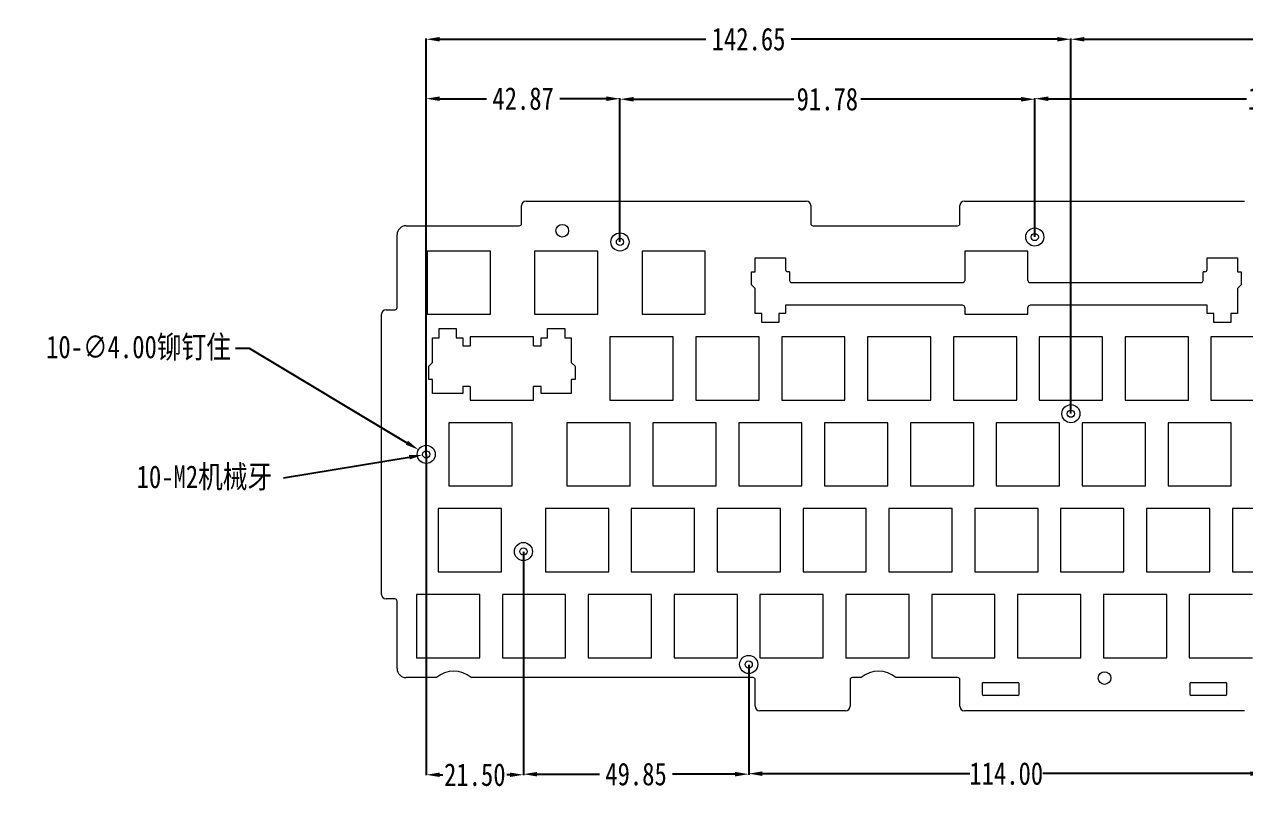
# Model space of a CAD drawing. Header units: inches. Extents: x -353 to 399, y 104 to 477.
# Drawn here: x -353.1 to -83.1, y 302.7 to 472.1 of the extents above; entities that cross this region are included whole.
import ezdxf

# ---------------------------------------------------------------- set-up
doc = ezdxf.new("R2010")
doc.units = ezdxf.units.IN
doc.header["$LTSCALE"] = 2.574606
doc.header["$MEASUREMENT"] = 0
doc.header["$PDMODE"] = 3
doc.header["$PDSIZE"] = 0.3125
doc.layers.get('0').update_dxf_attribs({"linetype": 'CONTINUOUS'})
doc.layers.get('Defpoints').update_dxf_attribs({"linetype": 'CONTINUOUS'})
doc.styles.get("Standard").update_dxf_attribs({"font": 'txt', "width": 0.8})
doc.dimstyles.new('副本 STANDARD', dxfattribs={"dimtxt": 5, "dimasz": 3, "dimexe": 0.125, "dimexo": 0.0625, "dimgap": 0.09, "dimtad": 0, "dimtoh": 1, "dimzin": 4, "dimdsep": 46, "dimtxsty": 'Standard', "dimblk": '_FILLED', "dimcen": 0.09, "dimazin": 1, "dimtp": 0.01, "dimtm": 0.01, "dimtfac": 1, "dimtofl": 0, "dimtmove": 0, "dimatfit": 3, "dimldrblk": '_FILLED', "dimfxl": 1, "dimtolj": 1, "dimtzin": 4, "dimarcsym": 0})

# ---------------------------------------------------------------- blocks, each defined once
blk = doc.blocks.new('_FILLED')
at = {"color": 0, "linetype": 'ByBlock'}
blk.add_solid([(0, 0), (-1, 0.167), (-1, -0.167)], dxfattribs=at)
blk = doc.blocks.new('*D19')
at = {"color": 0, "lineweight": -2, "transparency": 16777216}
for p, q in [((-221.31, 423.99), (-221.31, 455.64)), ((-218.31, 455.52), (-182.84, 455.52)), ((-132.53, 455.52), (-167.99, 455.52)), ((-129.53, 425.09), (-129.53, 455.64))]:
    blk.add_line(p, q, dxfattribs=at)
at = {"layer": 'Defpoints', "color": 0, "transparency": 16777216}
for p in [(-129.53, 455.52), (-221.31, 423.93), (-129.53, 425.03)]:
    blk.add_point(p, dxfattribs=at)
at = {"color": 0, "lineweight": -2, "transparency": 16777216, "xscale": 3, "yscale": 3, "zscale": 3, "rotation": 180}
blk.add_blockref('_FILLED', (-221.31, 455.52), dxfattribs=at)
at = {"color": 0, "lineweight": -2, "transparency": 16777216, "xscale": 3, "yscale": 3, "zscale": 3}
blk.add_blockref('_FILLED', (-129.53, 455.52), dxfattribs=at)
at = {"color": 0, "transparency": 16777216, "insert": (-175.42, 455.52), "char_height": 5, "attachment_point": 5}
blk.add_mtext('\\A1;91.78', dxfattribs=at)
blk = doc.blocks.new('*D20')
at = {"color": 0, "lineweight": -2, "transparency": 16777216}
for p, q in [((-129.53, 425.09), (-129.53, 455.77)), ((-126.53, 455.64), (-82.63, 455.64)), ((-21.89, 455.64), (-65.79, 455.64)), ((-18.89, 422.99), (-18.89, 455.77))]:
    blk.add_line(p, q, dxfattribs=at)
at = {"layer": 'Defpoints', "color": 0, "transparency": 16777216}
for p in [(-18.89, 455.64), (-129.53, 425.03), (-18.89, 422.93)]:
    blk.add_point(p, dxfattribs=at)
at = {"color": 0, "lineweight": -2, "transparency": 16777216, "xscale": 3, "yscale": 3, "zscale": 3, "rotation": 180}
blk.add_blockref('_FILLED', (-129.53, 455.64), dxfattribs=at)
at = {"color": 0, "lineweight": -2, "transparency": 16777216, "xscale": 3, "yscale": 3, "zscale": 3}
blk.add_blockref('_FILLED', (-18.89, 455.64), dxfattribs=at)
at = {"color": 0, "transparency": 16777216, "insert": (-74.21, 455.64), "char_height": 5, "attachment_point": 5}
blk.add_mtext('\\A1;110.63', dxfattribs=at)
blk = doc.blocks.new('*D21')
at = {"color": 0, "lineweight": -2, "transparency": 16777216}
for p, q in [((-295.76, 371.7), (-267.93, 376.31)), ((-264.27, 376.93), (-264.09, 376.93)), ((-264.18, 376.84), (-264.18, 377.02))]:
    blk.add_line(p, q, dxfattribs=at)
at = {"layer": 'Defpoints', "color": 0, "transparency": 16777216}
for p in [(-264.97, 376.8), (-263.39, 377.06)]:
    blk.add_point(p, dxfattribs=at)
at = {"color": 0, "lineweight": -2, "transparency": 16777216, "xscale": 3, "yscale": 3, "zscale": 3, "rotation": 9.393833702540832}
blk.add_blockref('_FILLED', (-264.97, 376.8), dxfattribs=at)
at = {"color": 0, "transparency": 16777216, "insert": (-313.28, 371.7), "char_height": 5, "attachment_point": 5}
blk.add_mtext('\\A1;10-M2{\\fSimSun|b0|i0|c134|p2;机械牙}', dxfattribs=at)
blk = doc.blocks.new('*D22')
at = {"color": 0, "lineweight": -2, "transparency": 16777216}
for p, q in [((-306.36, 400.43), (-303.36, 400.43)), ((-303.36, 400.43), (-268.46, 379.5)), ((-264.27, 376.93), (-264.09, 376.93)), ((-264.18, 376.84), (-264.18, 377.02))]:
    blk.add_line(p, q, dxfattribs=at)
at = {"layer": 'Defpoints', "color": 0, "transparency": 16777216}
for p in [(-265.89, 377.96), (-262.46, 375.9)]:
    blk.add_point(p, dxfattribs=at)
at = {"color": 0, "lineweight": -2, "transparency": 16777216, "xscale": 3, "yscale": 3, "zscale": 3, "rotation": 329.044927680945}
blk.add_blockref('_FILLED', (-265.89, 377.96), dxfattribs=at)
at = {"color": 0, "transparency": 16777216, "insert": (-327.86, 400.43), "char_height": 5, "attachment_point": 5}
blk.add_mtext('\\A1;10-∅4.00{\\fSimSun|b0|i0|c134|p2;铆钉住}', dxfattribs=at)
blk = doc.blocks.new('*D23')
at = {"color": 0, "lineweight": -2, "transparency": 16777216}
for p, q in [((-264.18, 376.99), (-264.18, 455.77)), ((-261.18, 455.64), (-250.83, 455.64)), ((-224.31, 455.64), (-234.65, 455.64)), ((-221.31, 423.99), (-221.31, 455.77))]:
    blk.add_line(p, q, dxfattribs=at)
at = {"layer": 'Defpoints', "color": 0, "transparency": 16777216}
for p in [(-221.31, 455.64), (-221.31, 423.93), (-264.18, 376.93)]:
    blk.add_point(p, dxfattribs=at)
at = {"color": 0, "lineweight": -2, "transparency": 16777216, "xscale": 3, "yscale": 3, "zscale": 3, "rotation": 180}
blk.add_blockref('_FILLED', (-264.18, 455.64), dxfattribs=at)
at = {"color": 0, "lineweight": -2, "transparency": 16777216, "xscale": 3, "yscale": 3, "zscale": 3}
blk.add_blockref('_FILLED', (-221.31, 455.64), dxfattribs=at)
at = {"color": 0, "transparency": 16777216, "insert": (-242.74, 455.64), "char_height": 5, "attachment_point": 5}
blk.add_mtext('\\A1;42.87', dxfattribs=at)
blk = doc.blocks.new('*D25')
at = {"color": 0, "lineweight": -2, "transparency": 16777216}
for p, q in [((-192.83, 330.37), (-192.83, 306.15)), ((-78.83, 330.37), (-78.83, 306.15)), ((-189.83, 306.27), (-143.92, 306.27)), ((-81.83, 306.27), (-127.74, 306.27))]:
    blk.add_line(p, q, dxfattribs=at)
at = {"layer": 'Defpoints', "color": 0, "transparency": 16777216}
for p in [(-192.83, 330.43), (-78.83, 330.43), (-78.83, 306.27)]:
    blk.add_point(p, dxfattribs=at)
at = {"color": 0, "lineweight": -2, "transparency": 16777216, "xscale": 3, "yscale": 3, "zscale": 3, "rotation": 180}
blk.add_blockref('_FILLED', (-192.83, 306.27), dxfattribs=at)
at = {"color": 0, "lineweight": -2, "transparency": 16777216, "xscale": 3, "yscale": 3, "zscale": 3}
blk.add_blockref('_FILLED', (-78.83, 306.27), dxfattribs=at)
at = {"color": 0, "transparency": 16777216, "insert": (-135.83, 306.27), "char_height": 5, "attachment_point": 5}
blk.add_mtext('\\A1;114.00', dxfattribs=at)
blk = doc.blocks.new('*D28')
at = {"color": 0, "lineweight": -2, "transparency": 16777216}
for p, q in [((-242.68, 355.37), (-242.68, 306.02)), ((-192.83, 330.37), (-192.83, 306.02)), ((-239.68, 306.15), (-225.84, 306.15)), ((-195.83, 306.15), (-209.66, 306.15))]:
    blk.add_line(p, q, dxfattribs=at)
at = {"layer": 'Defpoints', "color": 0, "transparency": 16777216}
for p in [(-242.68, 355.43), (-192.83, 330.43), (-242.68, 306.15)]:
    blk.add_point(p, dxfattribs=at)
at = {"color": 0, "lineweight": -2, "transparency": 16777216, "xscale": 3, "yscale": 3, "zscale": 3, "rotation": 180}
blk.add_blockref('_FILLED', (-242.68, 306.15), dxfattribs=at)
at = {"color": 0, "lineweight": -2, "transparency": 16777216, "xscale": 3, "yscale": 3, "zscale": 3}
blk.add_blockref('_FILLED', (-192.83, 306.15), dxfattribs=at)
at = {"color": 0, "transparency": 16777216, "insert": (-217.75, 306.15), "char_height": 5, "attachment_point": 5}
blk.add_mtext('\\A1;49.85', dxfattribs=at)
blk = doc.blocks.new('*D29')
at = {"color": 0, "lineweight": -2, "transparency": 16777216}
for p, q in [((-264.18, 376.87), (-264.18, 305.9)), ((-242.68, 355.37), (-242.68, 305.9)), ((-261.18, 306.02), (-260.52, 306.02)), ((-245.68, 306.02), (-246.34, 306.02))]:
    blk.add_line(p, q, dxfattribs=at)
at = {"layer": 'Defpoints', "color": 0, "transparency": 16777216}
for p in [(-264.18, 376.93), (-242.68, 355.43), (-264.18, 306.02)]:
    blk.add_point(p, dxfattribs=at)
at = {"color": 0, "lineweight": -2, "transparency": 16777216, "xscale": 3, "yscale": 3, "zscale": 3, "rotation": 180}
blk.add_blockref('_FILLED', (-264.18, 306.02), dxfattribs=at)
at = {"color": 0, "lineweight": -2, "transparency": 16777216, "xscale": 3, "yscale": 3, "zscale": 3}
blk.add_blockref('_FILLED', (-242.68, 306.02), dxfattribs=at)
at = {"color": 0, "transparency": 16777216, "insert": (-253.43, 306.02), "char_height": 5, "attachment_point": 5}
blk.add_mtext('\\A1;21.50', dxfattribs=at)
blk = doc.blocks.new('*D30')
at = {"color": 0, "lineweight": -2, "transparency": 16777216}
for p, q in [((-264.18, 376.99), (-264.18, 468.93)), ((-261.18, 468.8), (-202.28, 468.8)), ((-124.53, 468.8), (-183.43, 468.8)), ((-121.53, 385.99), (-121.53, 468.93))]:
    blk.add_line(p, q, dxfattribs=at)
at = {"layer": 'Defpoints', "color": 0, "transparency": 16777216}
for p in [(-264.18, 468.8), (-121.53, 385.93), (-264.18, 376.93)]:
    blk.add_point(p, dxfattribs=at)
at = {"color": 0, "lineweight": -2, "transparency": 16777216, "xscale": 3, "yscale": 3, "zscale": 3, "rotation": 180}
blk.add_blockref('_FILLED', (-264.18, 468.8), dxfattribs=at)
at = {"color": 0, "lineweight": -2, "transparency": 16777216, "xscale": 3, "yscale": 3, "zscale": 3}
blk.add_blockref('_FILLED', (-121.53, 468.8), dxfattribs=at)
at = {"color": 0, "transparency": 16777216, "insert": (-192.85, 468.8), "char_height": 5, "attachment_point": 5}
blk.add_mtext('\\A1;142.65', dxfattribs=at)
blk = doc.blocks.new('*D31')
at = {"color": 0, "lineweight": -2, "transparency": 16777216}
for p, q in [((-121.53, 385.99), (-121.53, 468.93)), ((-118.53, 468.8), (-54.56, 468.8)), ((28.25, 468.8), (-35.72, 468.8)), ((31.25, 387.49), (31.25, 468.93))]:
    blk.add_line(p, q, dxfattribs=at)
at = {"layer": 'Defpoints', "color": 0, "transparency": 16777216}
for p in [(31.25, 468.8), (31.25, 387.43), (-121.53, 385.93)]:
    blk.add_point(p, dxfattribs=at)
at = {"color": 0, "lineweight": -2, "transparency": 16777216, "xscale": 3, "yscale": 3, "zscale": 3, "rotation": 180}
blk.add_blockref('_FILLED', (-121.53, 468.8), dxfattribs=at)
at = {"color": 0, "lineweight": -2, "transparency": 16777216, "xscale": 3, "yscale": 3, "zscale": 3}
blk.add_blockref('_FILLED', (31.25, 468.8), dxfattribs=at)
at = {"color": 0, "transparency": 16777216, "insert": (-45.14, 468.8), "char_height": 5, "attachment_point": 5}
blk.add_mtext('\\A1;152.79', dxfattribs=at)

msp = doc.modelspace()

# ---------------------------------------------------------------- linework, layer by layer
at = {"color": 7, "linetype": 'Continuous', "lineweight": 15}
for p, q in [((-242.087, 432.969), (-180.087, 432.969)), ((-145.087, 432.969), (-83.087, 432.969)), ((-243.087, 428.029), (-243.087, 431.969)), ((-179.087, 431.969), (-179.087, 428.029)), ((-146.087, 428.029), (-146.087, 431.969)), ((-268.627, 427.529), (-243.587, 427.529)), ((-178.587, 427.529), (-146.587, 427.529)), ((-270.627, 409.429), (-270.627, 425.529)), ((-263.957, 421.929), (-263.957, 407.929)), ((-249.957, 421.929), (-263.957, 421.929)), ((-249.957, 407.929), (-249.957, 421.929)), ((-240.192, 421.929), (-240.192, 407.929)), ((-226.192, 421.929), (-240.192, 421.929)), ((-226.192, 407.929), (-226.192, 421.929)), ((-216.427, 421.929), (-216.427, 407.929)), ((-202.427, 421.929), (-216.427, 421.929)), ((-202.427, 407.929), (-202.427, 421.929)), ((-131.022, 421.929), (-145.022, 421.929)), ((-145.022, 421.929), (-145.022, 415.429)), ((-131.022, 415.429), (-131.022, 421.929)), ((-191.372, 420.429), (-184.672, 420.429)), ((-191.372, 417.329), (-191.372, 420.429)), ((-184.672, 420.429), (-184.672, 417.829)), ((-91.372, 420.429), (-84.672, 420.429)), ((-91.372, 417.829), (-91.372, 420.429)), ((-84.672, 420.429), (-84.672, 417.329)), ((-192.197, 417.329), (-191.372, 417.329)), ((-192.197, 414.429), (-192.197, 417.329)), ((-183.772, 417.329), (-184.172, 417.329)), ((-183.772, 417.329), (-183.772, 415.429)), ((-91.872, 417.329), (-92.272, 417.329)), ((-92.272, 415.429), (-92.272, 417.329)), ((-84.672, 417.329), (-83.847, 417.329)), ((-83.847, 417.329), (-83.847, 414.429)), ((-191.372, 413.604), (-192.197, 414.429)), ((-191.372, 408.129), (-191.372, 413.604)), ((-183.272, 414.929), (-145.522, 414.929)), ((-130.522, 414.929), (-92.772, 414.929)), ((-83.847, 414.429), (-84.672, 413.604)), ((-84.672, 413.604), (-84.672, 408.129)), ((-274.067, 345.929), (-274.067, 407.929)), ((-273.067, 408.929), (-271.127, 408.929)), ((-263.957, 407.929), (-249.957, 407.929)), ((-240.192, 407.929), (-226.192, 407.929)), ((-216.427, 407.929), (-202.427, 407.929)), ((-189.922, 408.129), (-191.372, 408.129)), ((-189.922, 406.079), (-189.922, 408.129)), ((-186.122, 408.129), (-186.122, 406.079)), ((-184.672, 408.129), (-186.122, 408.129)), ((-184.672, 409.929), (-184.672, 408.129)), ((-145.522, 409.929), (-184.672, 409.929)), ((-145.022, 409.429), (-145.022, 407.929)), ((-145.022, 407.929), (-131.022, 407.929)), ((-131.022, 407.929), (-131.022, 409.429)), ((-91.372, 409.929), (-130.522, 409.929)), ((-91.372, 408.129), (-91.372, 409.929)), ((-89.922, 408.129), (-91.372, 408.129)), ((-89.922, 406.079), (-89.922, 408.129)), ((-86.122, 408.129), (-86.122, 406.079)), ((-84.672, 408.129), (-86.122, 408.129)), ((-186.122, 406.079), (-189.922, 406.079)), ((-86.122, 406.079), (-89.922, 406.079)), ((-262.777, 402.729), (-261.327, 402.729)), ((-262.777, 397.254), (-262.777, 402.729)), ((-261.327, 404.779), (-257.527, 404.779)), ((-261.327, 402.729), (-261.327, 404.779)), ((-257.527, 404.779), (-257.527, 402.729)), ((-257.527, 402.729), (-256.077, 402.729)), ((-256.077, 402.729), (-256.077, 400.929)), ((-240.427, 402.929), (-254.427, 402.929)), ((-254.427, 402.929), (-254.427, 400.929)), ((-240.427, 400.929), (-240.427, 402.929)), ((-238.777, 400.929), (-238.777, 402.729)), ((-238.777, 402.729), (-237.327, 402.729)), ((-237.327, 404.779), (-233.527, 404.779)), ((-237.327, 402.729), (-237.327, 404.779)), ((-233.527, 404.779), (-233.527, 402.729)), ((-233.527, 402.729), (-232.077, 402.729)), ((-232.077, 402.729), (-232.077, 397.254)), ((-209.522, 402.929), (-223.522, 402.929)), ((-223.522, 402.929), (-223.522, 388.929)), ((-209.522, 388.929), (-209.522, 402.929)), ((-190.522, 402.929), (-204.522, 402.929)), ((-204.522, 402.929), (-204.522, 388.929)), ((-190.522, 388.929), (-190.522, 402.929)), ((-171.522, 402.929), (-185.522, 402.929)), ((-185.522, 402.929), (-185.522, 388.929)), ((-171.522, 388.929), (-171.522, 402.929)), ((-152.522, 402.929), (-166.522, 402.929)), ((-166.522, 402.929), (-166.522, 388.929)), ((-152.522, 388.929), (-152.522, 402.929)), ((-133.522, 402.929), (-147.522, 402.929)), ((-147.522, 402.929), (-147.522, 388.929)), ((-133.522, 388.929), (-133.522, 402.929)), ((-114.522, 402.929), (-128.522, 402.929)), ((-128.522, 402.929), (-128.522, 388.929)), ((-114.522, 388.929), (-114.522, 402.929)), ((-95.522, 402.929), (-109.522, 402.929)), ((-109.522, 402.929), (-109.522, 388.929)), ((-95.522, 388.929), (-95.522, 402.929)), ((-76.522, 402.929), (-90.522, 402.929)), ((-90.522, 402.929), (-90.522, 388.929)), ((-256.077, 400.929), (-254.427, 400.929)), ((-240.427, 400.929), (-238.777, 400.929)), ((-263.602, 396.429), (-262.777, 397.254)), ((-232.077, 397.254), (-231.252, 396.429)), ((-263.602, 393.529), (-263.602, 396.429)), ((-231.252, 396.429), (-231.252, 393.529)), ((-262.777, 393.529), (-263.602, 393.529)), ((-262.777, 390.429), (-262.777, 393.529)), ((-256.077, 391.929), (-256.077, 390.429)), ((-254.427, 391.929), (-256.077, 391.929)), ((-254.427, 391.929), (-254.427, 388.929)), ((-240.427, 388.929), (-240.427, 391.929)), ((-238.777, 391.929), (-240.427, 391.929)), ((-238.777, 390.429), (-238.777, 391.929)), ((-232.077, 393.529), (-232.077, 390.429)), ((-231.252, 393.529), (-232.077, 393.529)), ((-256.077, 390.429), (-262.777, 390.429)), ((-254.427, 388.929), (-240.427, 388.929)), ((-232.077, 390.429), (-238.777, 390.429)), ((-223.522, 388.929), (-209.522, 388.929)), ((-204.522, 388.929), (-190.522, 388.929)), ((-185.522, 388.929), (-171.522, 388.929)), ((-166.522, 388.929), (-152.522, 388.929)), ((-147.522, 388.929), (-133.522, 388.929)), ((-128.522, 388.929), (-114.522, 388.929)), ((-109.522, 388.929), (-95.522, 388.929)), ((-90.522, 388.929), (-76.522, 388.929)), ((-259.177, 383.929), (-259.177, 369.929)), ((-245.177, 383.929), (-259.177, 383.929)), ((-245.177, 369.929), (-245.177, 383.929)), ((-233.032, 383.929), (-233.032, 369.929)), ((-219.032, 383.929), (-233.032, 383.929)), ((-219.032, 369.929), (-219.032, 383.929)), ((-214.032, 383.929), (-214.032, 369.929)), ((-200.032, 383.929), (-214.032, 383.929)), ((-200.032, 369.929), (-200.032, 383.929)), ((-195.032, 383.929), (-195.032, 369.929)), ((-181.032, 383.929), (-195.032, 383.929)), ((-181.032, 369.929), (-181.032, 383.929)), ((-176.032, 383.929), (-176.032, 369.929)), ((-162.032, 383.929), (-176.032, 383.929)), ((-162.032, 369.929), (-162.032, 383.929)), ((-157.032, 383.929), (-157.032, 369.929)), ((-143.032, 383.929), (-157.032, 383.929)), ((-143.032, 369.929), (-143.032, 383.929)), ((-138.032, 383.929), (-138.032, 369.929)), ((-124.032, 383.929), (-138.032, 383.929)), ((-124.032, 369.929), (-124.032, 383.929)), ((-119.032, 383.929), (-119.032, 369.929)), ((-105.032, 383.929), (-119.032, 383.929)), ((-105.032, 369.929), (-105.032, 383.929)), ((-100.032, 383.929), (-100.032, 369.929)), ((-86.032, 383.929), (-100.032, 383.929)), ((-86.032, 369.929), (-86.032, 383.929)), ((-259.177, 369.929), (-245.177, 369.929)), ((-233.032, 369.929), (-219.032, 369.929)), ((-214.032, 369.929), (-200.032, 369.929)), ((-195.032, 369.929), (-181.032, 369.929)), ((-176.032, 369.929), (-162.032, 369.929)), ((-157.032, 369.929), (-143.032, 369.929)), ((-138.032, 369.929), (-124.032, 369.929)), ((-119.032, 369.929), (-105.032, 369.929)), ((-100.032, 369.929), (-86.032, 369.929)), ((-261.562, 364.929), (-261.562, 350.929)), ((-247.562, 364.929), (-261.562, 364.929)), ((-247.562, 350.929), (-247.562, 364.929)), ((-237.797, 364.929), (-237.797, 350.929)), ((-223.797, 364.929), (-237.797, 364.929)), ((-223.797, 350.929), (-223.797, 364.929)), ((-218.797, 364.929), (-218.797, 350.929)), ((-204.797, 364.929), (-218.797, 364.929)), ((-204.797, 350.929), (-204.797, 364.929)), ((-199.797, 364.929), (-199.797, 350.929)), ((-185.797, 364.929), (-199.797, 364.929)), ((-185.797, 350.929), (-185.797, 364.929)), ((-180.797, 364.929), (-180.797, 350.929)), ((-166.797, 364.929), (-180.797, 364.929)), ((-166.797, 350.929), (-166.797, 364.929)), ((-161.797, 364.929), (-161.797, 350.929)), ((-147.797, 364.929), (-161.797, 364.929)), ((-147.797, 350.929), (-147.797, 364.929)), ((-142.797, 364.929), (-142.797, 350.929)), ((-128.797, 364.929), (-142.797, 364.929)), ((-128.797, 350.929), (-128.797, 364.929)), ((-123.797, 364.929), (-123.797, 350.929)), ((-109.797, 364.929), (-123.797, 364.929)), ((-109.797, 350.929), (-109.797, 364.929)), ((-104.797, 364.929), (-104.797, 350.929)), ((-90.797, 364.929), (-104.797, 364.929)), ((-90.797, 350.929), (-90.797, 364.929)), ((-85.797, 364.929), (-85.797, 350.929)), ((-71.797, 364.929), (-85.797, 364.929)), ((-261.562, 350.929), (-247.562, 350.929)), ((-237.797, 350.929), (-223.797, 350.929)), ((-218.797, 350.929), (-204.797, 350.929)), ((-199.797, 350.929), (-185.797, 350.929)), ((-180.797, 350.929), (-166.797, 350.929)), ((-161.797, 350.929), (-147.797, 350.929)), ((-142.797, 350.929), (-128.797, 350.929)), ((-123.797, 350.929), (-109.797, 350.929)), ((-104.797, 350.929), (-90.797, 350.929)), ((-85.797, 350.929), (-71.797, 350.929)), ((-266.327, 345.929), (-266.327, 331.929)), ((-252.327, 345.929), (-266.327, 345.929)), ((-252.327, 331.929), (-252.327, 345.929)), ((-247.327, 345.929), (-247.327, 331.929)), ((-233.327, 345.929), (-247.327, 345.929)), ((-233.327, 331.929), (-233.327, 345.929)), ((-228.327, 345.929), (-228.327, 331.929)), ((-214.327, 345.929), (-228.327, 345.929)), ((-214.327, 331.929), (-214.327, 345.929)), ((-209.327, 345.929), (-209.327, 331.929)), ((-195.327, 345.929), (-209.327, 345.929)), ((-195.327, 331.929), (-195.327, 345.929)), ((-190.327, 345.929), (-190.327, 331.929)), ((-176.327, 345.929), (-190.327, 345.929)), ((-176.327, 331.929), (-176.327, 345.929)), ((-171.327, 345.929), (-171.327, 331.929)), ((-157.327, 345.929), (-171.327, 345.929)), ((-157.327, 331.929), (-157.327, 345.929)), ((-152.327, 345.929), (-152.327, 331.929)), ((-138.327, 345.929), (-152.327, 345.929)), ((-138.327, 331.929), (-138.327, 345.929)), ((-133.327, 345.929), (-133.327, 331.929)), ((-119.327, 345.929), (-133.327, 345.929)), ((-119.327, 331.929), (-119.327, 345.929)), ((-114.327, 345.929), (-114.327, 331.929)), ((-100.327, 345.929), (-114.327, 345.929)), ((-100.327, 331.929), (-100.327, 345.929)), ((-95.327, 345.929), (-95.327, 331.929)), ((-81.327, 345.929), (-95.327, 345.929)), ((-271.127, 344.929), (-273.067, 344.929)), ((-270.627, 329.529), (-270.627, 344.429)), ((-266.327, 331.929), (-252.327, 331.929)), ((-247.327, 331.929), (-233.327, 331.929)), ((-228.327, 331.929), (-214.327, 331.929)), ((-209.327, 331.929), (-195.327, 331.929)), ((-190.327, 331.929), (-176.327, 331.929)), ((-171.327, 331.929), (-157.327, 331.929)), ((-152.327, 331.929), (-138.327, 331.929)), ((-133.327, 331.929), (-119.327, 331.929)), ((-114.327, 331.929), (-100.327, 331.929)), ((-95.327, 331.929), (-81.327, 331.929)), ((-261.939, 327.529), (-268.627, 327.529)), ((-191.887, 327.529), (-254.235, 327.529)), ((-191.387, 321.19), (-191.387, 327.029)), ((-170.387, 327.029), (-170.387, 321.19)), ((-167.939, 327.529), (-169.887, 327.529)), ((-146.587, 327.529), (-160.235, 327.529)), ((-146.087, 321.19), (-146.087, 327.029)), ((-141.187, 326.129), (-141.187, 323.89)), ((-140.887, 326.429), (-133.287, 326.429)), ((-132.987, 323.89), (-132.987, 326.129)), ((-95.187, 326.129), (-95.187, 323.89)), ((-94.887, 326.429), (-87.287, 326.429)), ((-86.987, 323.89), (-86.987, 326.129)), ((-133.287, 323.59), (-140.887, 323.59)), ((-87.287, 323.59), (-94.887, 323.59)), ((-171.387, 320.19), (-190.387, 320.19)), ((-83.087, 320.19), (-145.087, 320.19))]:
    msp.add_line(p, q, dxfattribs=at)
for centre, radius in [((-234.087, 426.429), 1.4), ((-129.527, 425.029), 2), ((-221.309, 423.929), 2), ((-221.309, 423.929), 0.8), ((-129.527, 425.029), 0.8), ((-121.532, 385.929), 2), ((-121.532, 385.929), 0.8), ((-264.177, 376.929), 2), ((-264.177, 376.929), 0.8), ((-242.679, 355.429), 2), ((-242.679, 355.429), 0.8), ((-192.827, 330.429), 2), ((-192.827, 330.429), 0.8), ((-114.087, 327.429), 1.4)]:
    msp.add_circle(centre, radius, dxfattribs=at)
for centre, radius, start, end in [((-242.087, 431.969), 1, 90, 180), ((-180.087, 431.969), 1, 0, 90), ((-145.087, 431.969), 1, 90, 180), ((-268.627, 425.529), 2, 90, 180), ((-243.587, 428.029), 0.5, 270, 0), ((-178.587, 428.029), 0.5, 180, 270), ((-146.587, 428.029), 0.5, 270, 0), ((-184.172, 417.829), 0.5, 180, 270), ((-91.872, 417.829), 0.5, 270, 0), ((-183.272, 415.429), 0.5, 180, 270), ((-145.522, 415.429), 0.5, 270, 0), ((-130.522, 415.429), 0.5, 180, 270), ((-92.772, 415.429), 0.5, 270, 0), ((-273.067, 407.929), 1, 90, 180), ((-271.127, 409.429), 0.5, 270, 0), ((-145.522, 409.429), 0.5, 0, 90), ((-130.522, 409.429), 0.5, 90, 180), ((-273.067, 345.929), 1, 180, 270), ((-271.127, 344.429), 0.5, 0, 90), ((-268.627, 329.529), 2, 180, 270), ((-258.087, 322.929), 6, 50.05549, 129.94451), ((-191.887, 327.029), 0.5, 0, 90), ((-169.887, 327.029), 0.5, 90, 180), ((-164.087, 322.929), 6, 50.05549, 129.94451), ((-146.587, 327.029), 0.5, 0, 90), ((-140.887, 326.129), 0.3, 90, 180), ((-133.287, 326.129), 0.3, 0, 90), ((-94.887, 326.129), 0.3, 90, 180), ((-87.287, 326.129), 0.3, 0, 90), ((-140.887, 323.89), 0.3, 180, 270), ((-133.287, 323.89), 0.3, 270, 0), ((-94.887, 323.89), 0.3, 180, 270), ((-87.287, 323.89), 0.3, 270, 0), ((-190.387, 321.19), 1, 180, 270), ((-171.387, 321.19), 1, 270, 0), ((-145.087, 321.19), 1, 180, 270)]:
    msp.add_arc(centre, radius, start, end, dxfattribs=at)

# ---------------------------------------------------------------- dimensions: what is measured, and where the dimension line sits
at = {"color": 3}
for base, p1, p2, picture, middle in [((-264.176998673, 468.801852862), (-121.531998672, 385.929298422), (-264.176998673, 376.929298445), '*D30', (-192.854498672, 468.801852862)), ((31.253001328, 468.801852862), (-121.531998672, 385.929298422), (31.253001328, 387.429298422), '*D31', (-45.139498672, 468.801852862)), ((-221.309, 455.642), (-264.177, 376.929), (-221.309, 423.929), '*D23', (-242.743, 455.642)), ((-129.527, 455.517), (-221.309, 423.929), (-129.527, 425.029), '*D19', (-175.418, 455.517)), ((-18.894, 455.642), (-129.527, 425.029), (-18.894, 422.929), '*D20', (-74.211, 455.642)), ((-264.177, 306.021), (-242.679, 355.429), (-264.177, 376.929), '*D29', (-253.428, 306.021)), ((-242.679, 306.146), (-192.827, 330.429), (-242.679, 355.429), '*D28', (-217.753, 306.146)), ((-78.827, 306.271), (-192.827, 330.429), (-78.827, 330.429), '*D25', (-135.827, 306.271))]:
    dim = msp.add_linear_dim(base=base, p1=p1, p2=p2, dimstyle='副本 STANDARD', dxfattribs=at)
    dim.commit()
    dim.dimension.update_dxf_attribs({"geometry": picture, "text_midpoint": middle})
for p1, p2, text, picture, middle in [((-262.462, 375.901), (-265.892, 377.958), '10-<>{\\fSimSun|b0|i0|c134|p2;铆钉住}', '*D22', (-327.863, 400.431)), ((-263.388, 377.06), (-264.966, 376.799), '10-M2{\\fSimSun|b0|i0|c134|p2;机械牙}', '*D21', (-295.762, 371.704))]:
    dim = msp.add_diameter_dim_2p(p1=p1, p2=p2, text=text, dimstyle='副本 STANDARD', dxfattribs=at)
    dim.commit()
    dim.dimension.update_dxf_attribs({"geometry": picture, "text_midpoint": middle, "dimtype": 163})

doc.saveas('drawing.dxf')
